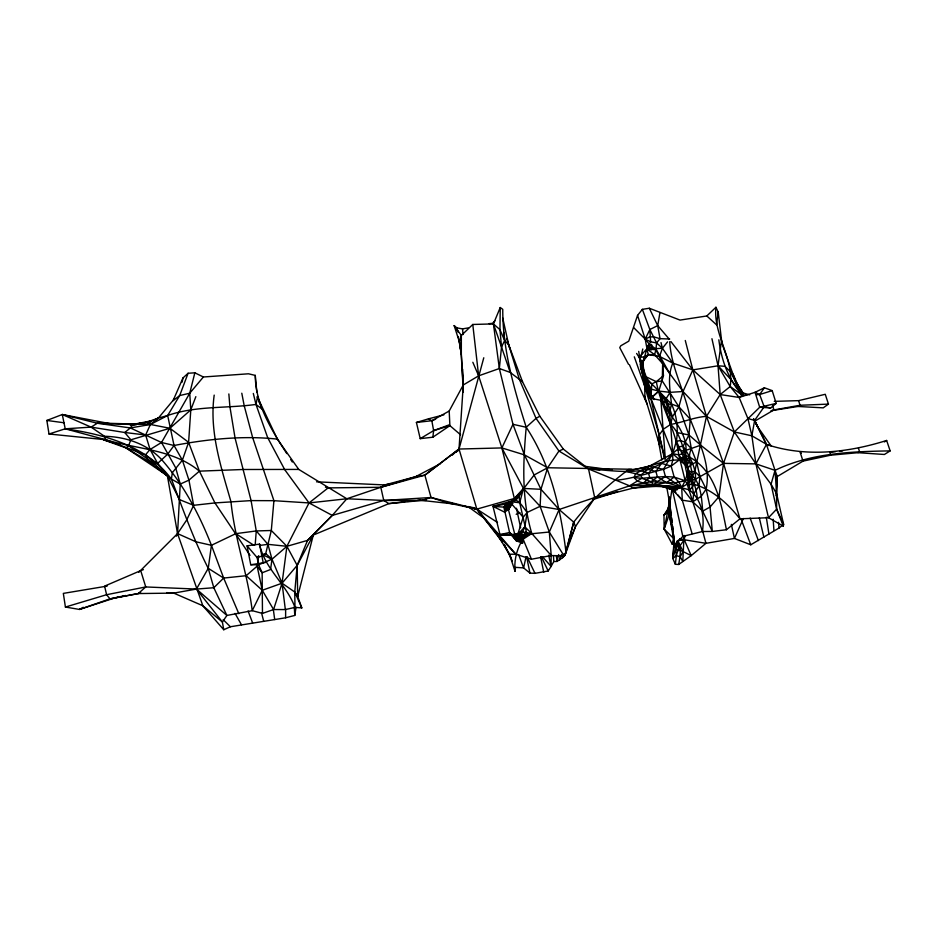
<?xml version="1.0" encoding="UTF-8"?>
<svg xmlns="http://www.w3.org/2000/svg" width="937" height="937" viewBox="0 0 937 937"><rect width="100%" height="100%" fill="white"/><g stroke="black" fill="none" stroke-linecap="round" stroke-linejoin="round"><path stroke-width="1.41" d="M174.645 398.483L158.365 418.078L150.424 424.473L145.633 434.991L150.072 449.491L157.639 463.405L167.372 475.703L177.55 533.61L202.837 605.759L223.756 629.734L230.385 626.759L285.609 617.788L285.644 609.038M518.594 554.552L523.607 567.916L529.944 573.093L534.98 573.35L548.18 570.973L551.097 566.452L551.132 554.763M711.933 338.714L718.035 365.793L730.192 386.536L739.129 397.452L747.913 418.57L754.636 420.385L766.454 444.431L775.028 470.339L776.609 493.74L783.601 524.345L783.309 526.125L768.492 517.716L739.972 518.805L726.444 529.745L712.331 531.443L702.434 531.513L692.794 501.822L693.614 493.881L691.846 483.738L690.393 480.634L689.702 471.616L682.206 460.372C664.005 457.771 647.221 470.187 628.633 469.484C608.207 484.722 589.373 501.974 573.702 522.143L564.917 555.372L565.971 552.08C560.478 508.369 550.815 464.529 526.219 427.26C514.108 388.949 502.619 349.911 502.759 309.351L500.241 307.512L499.971 329.672L501.518 346.995L499.351 368.522L512.972 424.32L524.415 454.867L540.954 489.301L559.108 509.505L573.702 522.143L575.517 526.524L564.917 555.372L562.575 557.702L557.035 561.439L553.802 561.556L551.097 566.452L542.816 557.117M661.862 459.95L659.062 444.361L659.226 434.991L650.149 395.613M669.486 501.342L669.241 514.472L673.527 538.353L672.192 544.163L674.335 542.699L672.789 558.429L675.343 564.297L678.693 564.461L691.19 555.641L705.936 543.319L734.432 538.435L750.771 544.784L779.092 528L783.601 524.345L776.632 509.166L771.057 484.253L755.901 463.885L734.35 431.957L720.19 394.547L718.035 365.793L721.549 340.26L718.211 312.056L715.927 307.266L706.814 315.968L680.028 320.091L649.329 308.25L642.349 309.339L637.558 315.382L628.75 341.173L620.798 345.788L619.744 347.627L628.458 364.2M646.846 348.927L648.287 354.596L643.227 361.096L642.817 363.638L644.761 376.182L651.777 383.924L650.91 398.412L672.649 453.625L672.848 459.926L671.173 466.087L674.171 477.074L678.856 482.005L681.714 487.299L692.794 501.822L702.691 511.122L712.331 531.443L710.047 507.046L706.147 489.126L699.974 476.687L696.659 462.164L691.342 448.671L688.941 434.967L678.915 406.81L662.272 380.949L662.658 363.697L655.877 349.759L646.846 348.927L639.28 357.126L644.761 376.182L651.098 389.148L650.114 398.658L658.793 391.069L663.455 375.749L662.658 363.697L654.623 354.678L646.846 348.927L641.037 369.108L649.247 397.475L650.114 398.658L652.41 397.393M644.761 376.182L656.333 381.664C660.772 407.033 675.788 429.205 678.716 454.902L681.468 458.24L683.483 459.259C688.73 466.357 690.112 475.75 687.137 484.078L692.794 501.822L701.263 496.259L706.147 489.126C711.148 464.729 698.721 441.468 690.311 419.272C685.79 392.662 671.22 368.838 669.709 341.689M573.702 522.143L565.971 552.08L564.004 555.864L551.214 555.536L531.783 533.481C521.476 498.859 522.987 462.808 526.219 427.26L536.046 418.359L539.806 416.239L563.348 449.104L588.53 468.945L629.594 485.823L633.178 488.107L661.089 485.893L652.585 485.834M715.927 307.266C713.069 334.778 734.444 359.14 730.192 386.536L720.19 394.547L706.463 416.356L694.809 471.463L692.619 475.715L688.273 479.252L685.205 480.751L674.335 482.918L651.039 481.688L629.594 485.823L559.108 509.505L549.316 532.017L521.359 534.769L499.983 534.629L493.003 506.378L510.571 503.181L508.147 508.428L514.706 534.043M678.693 564.461C680.098 556.683 681.703 547.829 677.955 540.532L684.279 539.759L705.936 543.319L702.609 530.799M512.352 560.97L504.071 544.397L509.423 554.259L515.045 571.265C513.804 557.702 518.138 544.303 526.828 533.879L519.707 502.724L519.016 494.701L534.207 474.942L547.641 467.75L558.944 451.025L563.348 449.104M564.004 555.864L549.316 532.017L540.11 506.308L540.954 489.301L547.641 467.75L631.491 469.261M666.957 488.282L669.756 503.872L674.406 545.357L682.815 536.397L672.098 488.271L669.756 503.872L669.241 514.472L673.117 532.04M776.269 495.45L777.277 476.535L775.028 470.339L755.901 463.885L723.528 463.37L695.57 479.158L690.393 480.634C686.165 486.045 679.512 488.376 673.094 490.133L663.759 486.842M176.39 536.163L177.55 533.61L180.255 484.078L175.652 467.774L161.527 442.487L130.384 427.951L97.331 423.243L62.287 414.517L46.85 420.444L49.017 434.007L105.705 439.746C137.189 449.362 172.865 449.151 199.417 471.147L214.936 502.923L250.003 555.336M549.316 532.017L551.214 555.536L531.443 559.225L515.783 554.189L496.633 533.797L476.851 509.119L459.025 449.034L463.265 384.978L462.655 369.237M649.247 397.475C650.746 383.245 642.993 370.513 639.28 357.126L644.094 357.079L648.287 354.596L654.623 354.678L655.877 349.759M512.984 501.283L514.354 498.472L519.016 494.701L511.579 501.541C517.845 495.966 523.795 509.119 527.215 512.422L524.79 526.887L521.359 534.769L522.541 543.132L516.428 540.883L509.587 532.485L503.872 507.128L506.179 503.919L509.658 501.623L515.701 500.346L518.934 496.715L523.443 488.435L501.881 447.933L478.643 375.831L472.834 362.279M614.731 480.341C631.515 479.053 647.209 473.314 663.478 469.32L672.649 453.625L670.611 424.426L663.654 402.348L660.901 400.286L650.91 398.412L649.47 389.663L644.387 381.019L642.677 368.206L643.227 361.096M650.137 393.095L647.092 390.319L646.589 384.943L647.877 381.5L651.777 383.924L658.793 391.069L661.616 397.733L660.901 400.286C670.587 417.574 689.55 433.62 685.521 455.347L681.468 458.24L682.206 460.372L683.483 459.259L683.635 457.104L676.385 441.233C678.365 428.713 676.865 415.524 671.454 404.023C670.154 390.46 667.214 376.053 672.813 363.111L662.4 348.271L656.614 342.942L649.845 329.519L642.349 309.339M684.982 535.531L684.279 539.759L678.669 547.536L676.338 555.735L672.789 558.429L674.207 538.845M255.204 544.678L256.258 530.951L251.093 500.604L235.093 438.2L229.893 406.611L228.851 393.95M649.47 389.663L651.098 389.148L658.793 391.069C666.5 400.439 670.189 412.409 670.611 424.426C679.454 432.625 681.96 444.536 685.521 455.347C682.745 467.165 690.042 478.116 689.491 490.004C701.977 499.819 704.577 516.58 702.434 531.513L682.815 536.397M674.008 542.16L672.192 544.163L664.169 529.077L668.421 508.112L669.381 496.856M669.405 456.167L677.615 449.35L679.489 446.762L683.12 446.188C690.674 457.572 702.996 479.041 689.491 490.004C672.801 484.347 654.213 487.416 637.371 481.103L634.15 477.659L635.532 473.665L672.649 453.625L678.716 454.902L685.205 480.751L687.137 484.078L689.316 485.003L691.846 483.738C694.949 471.897 685.708 460.559 691.342 448.671L685.427 442.311L680.567 440.601L676.385 441.233L672.649 453.625C651.988 478.678 616.359 470.456 588.53 468.945L558.944 451.025L536.046 418.359L519.344 379.274L508.744 344.921L502.712 317.983M223.756 629.734L222.385 622.027L226.895 615.457L252.217 610.678L262.477 613.395L273.569 609.542L285.34 609.577L294.979 607.375L294.768 592.043L297.158 565.398L307.57 540.38L332.272 515.409L346.831 498.765L380.82 487.287L420.725 475.2M644.387 381.019L643.906 371.122M676.901 490.028L677.17 487.228M214.198 395.109C209.115 431.57 221.109 467.176 230.982 501.787C234.625 538.763 247.719 573.831 252.217 610.678L262.266 590.275L262.149 572.776L258.6 564.8L257.125 557.574L247.087 545.826L259.549 544.116C264.574 568.911 286.382 583.962 294.979 607.375L301.808 607.914L297.697 596.365L294.768 592.043L282.06 583.212L271.988 559.213L267.947 544.338L256.258 530.951L235.773 533.657L211.434 545.299L195.962 541.785L177.55 533.61L138.723 572.378M683.635 457.104C691.565 465.455 686.704 478.713 681.714 487.299L682.277 500.171L692.08 533.645M684.057 535.46L682.792 561.486L680.168 556.719L676.338 555.735L675.027 543.038M683.541 535.859L684.279 539.759L691.19 555.641L683.085 551.553L680.098 545.475L676.256 543.577L675.729 548.625L672.789 558.429M768.727 445.614L751.872 435.799L734.35 431.957L706.463 416.356L683.026 391.514L669.639 373.406L655.982 349.044L656.614 342.942L660.035 338.655L657.704 325.631L649.329 308.25M776.363 496.06L777.277 476.535L803.009 461.133L830.533 455.206L858.011 452.688L884.399 454.48L890.15 450.884L886.648 440.472C847.985 452.665 805.551 457.514 766.454 444.431L753.535 418.745M432.859 437.204L433.62 430.633L431.828 420.725L428.49 418.839L416.415 422.458L420.221 438.657L432.859 437.204L449.76 425.738M675.343 564.297L676.338 555.735M515.045 571.265L515.537 567.342L523.607 567.916L526.044 556.73M718.211 312.056L716.559 324.846L706.814 315.968M49.017 434.007L65.215 428.806C104.042 434.288 146.933 445.953 171.412 479.088C182.949 509.142 193.608 539.548 208.248 568.326L223.662 578.07L246.138 575.705L262.266 590.275L273.569 609.542L282.06 583.212L286.909 546.306L309.023 502.935L328.126 487.896L380.82 487.287L424.859 475.141L459.025 449.034L501.881 447.933L524.415 454.867L547.641 467.75M672.649 453.625L684.596 464.459L686.259 463.85L687.325 459.013L689.855 457.315C715.774 471.58 721.068 503.251 726.444 529.745M647.865 349.009L648.217 346.467L650.629 341.794L649.845 329.519L657.704 325.631L659.964 312.536M670.986 341.642L692.853 369.892L720.19 394.547L739.129 397.452L755.046 392.31L764.393 387.777L772.182 390.624L776.199 403.39L759.696 407.267L734.35 431.957L723.528 463.37L718.995 496.633L710.047 507.046L702.691 511.122C701.555 497.723 701.145 480.868 688.754 472.705L687.219 473.525C693.767 480.33 696.765 489.348 697.292 498.777M107.169 586.082L63.329 593.39L65.414 607.047L79.458 609.437L109.98 598.872L138.243 593.566L173.743 593.109L196.442 589.068L208.248 568.326L211.434 545.299C199.382 514.518 183.804 484.956 161.949 459.962C147.203 443.857 125.909 436.794 104.499 436.279L91.076 427.12L62.287 414.517L65.215 428.806L105.705 439.746L145.399 454.89L152.555 460.746L157.639 463.405L167.641 454.234L174.036 445.485C207.815 439.09 243.034 435.424 277.317 439.113L298.762 469.425L346.831 498.765L383.76 500.452L426.183 500.417M262.934 554.481L265.721 553.615L271.988 559.213L270.582 569.485L262.149 572.776L257.125 566.171L258.6 564.8L271.988 559.213L286.909 546.306L307.57 540.38L332.272 515.409L383.76 500.452L431.043 497.512L476.851 509.119L497.512 522.483M298.762 469.425L242.999 469.496L199.417 471.147L188.934 480.131L180.255 484.078L171.412 479.088L172.314 472.705L182.387 460.172L188.606 442.323L190.797 409.867L189.731 393.224L194.849 372.809L203.388 376.99L248.481 373.793L255.274 375.397C255.379 404.515 271.566 429.907 286.792 453.578M664.497 458.954L659.226 434.991L663.279 429.275L670.611 424.426L672.45 416.707L668.233 404.245L665.727 401.914L666.219 398.483L670.072 392.345L683.026 391.514L692.853 369.892L685.287 340.494M540.954 489.301L523.443 488.435L519.707 502.724L509.658 501.623L493.003 506.378L504.61 512.152L508.545 509.4L512.246 502.806M285.609 617.788L294.768 615.433L296.022 607.258M257.734 562.282L258.741 555.793L257.125 557.574L262.688 555.805M560.42 555.606L559.705 559.893L561.603 554.517M673.715 534.746L674.312 537.451L673.527 538.353L664.169 529.077L669.241 514.472L668.421 508.112L669.522 501.682M890.15 450.884C851.218 451.552 810.692 453.004 775.028 470.339L771.057 484.253L776.609 493.74L776.632 509.166L768.492 517.716L755.901 463.885L751.872 435.799L754.636 420.385L764.182 406.728L759.649 394.547L755.046 392.31L759.696 407.267L770.706 407.935L776.199 403.39M829.795 452.325L829.901 451.728L830.533 455.206M644.094 357.079C640.978 370.947 646.401 385.423 650.91 398.412L658.793 391.069L670.072 392.345M332.272 515.409L309.023 502.935L284.754 469.718L267.654 437.614L255.988 404.421L257.64 396.328L259.713 403.46M182.083 382.167L182.973 377.951L188.079 373.266L194.849 372.809M558.675 554.563L557.035 561.439L556.32 555.676M640.92 356.622L642.782 348.997M669.44 413.44L671.454 404.023L658.793 391.069M297.474 593.531L297.697 596.365L313.298 535.062L388.89 503.614L404.761 501.763M664.169 529.077L663.97 515.198L668.421 508.112L669.463 504.059M511.895 502.49L508.545 509.4L505.512 508.732L503.872 507.128L493.003 506.378M522.518 531.923L513.558 534.886L518.993 539.548L518.747 540.508L516.428 540.883L509.587 532.485L499.983 534.629L513.558 534.886L517.821 534.266L522.518 531.923L531.783 533.481L520.41 541L515.701 539.056L509.587 532.485L510.56 534.875L515.491 537.03L522.541 543.132L523.115 535.507L526.067 532.052M665.727 401.914L663.654 402.348L661.616 397.733L663.08 397.3L666.219 398.483L668.233 404.245L666.383 409.492M457.572 451.271L459.025 449.034L483.785 357.77M683.026 391.514L678.915 406.81L672.45 416.707M638.706 351.398L641.283 367.023L648.732 386.138L648.533 395.238L649.025 394.336M648.814 466.216L626.15 471.522L640.99 474.954L647.842 469.355L648.814 466.216L663.478 469.32L671.173 466.087L681.468 458.24M559.108 509.505L540.11 506.308L527.215 512.422L523.151 517.247L517.821 534.266L499.983 534.629M513.511 500.92L514.354 498.472L523.443 488.435L540.11 506.308M743.369 518.489L734.432 538.435L731.352 524.369M643.075 360.511L648.287 354.596L659.519 356.4L662.4 348.271L667.554 341.888M666.242 513.429L663.97 515.198L669.334 508.03L668.421 508.112L669.557 504.891M188.079 373.266L179.693 395.555L167.676 415.501L150.424 424.473L130.384 427.951L124.738 432.496L91.076 427.12L65.215 428.806M119.971 444.888L103.41 439.746L126.062 447.933L128.592 445.731L130.84 439.793L169.89 428.268L190.797 409.867L195.856 396.656M509.4 505.582L512.668 503.368L510.243 505.781L503.872 507.128L509.962 503.11L504.61 512.152C506.144 500.92 519.203 498.39 523.443 488.435M539.806 416.239L522.518 381.769L510.196 372.411L499.351 368.522L493.424 323.909L500.241 307.512M562.575 557.702L564.191 553.802M569.04 542.113L575.517 526.524L594.749 497.922L633.178 488.107L666.57 482.625L681.714 487.299L646.542 486.116M182.973 377.951L173.04 400.72L179.693 395.555L189.731 393.224L203.388 376.99M678.716 454.902L682.464 453.754L683.682 451.142L700.712 445.192L723.528 463.37L739.972 518.805C727.276 503.017 711.933 488.774 691.846 483.738M518.934 496.715L515.034 498.367L513.066 500.709L516.919 496.212L511.789 501.74L514.354 498.472L501.881 447.933L512.972 424.32L526.219 427.26M639.28 357.126L642.817 363.638L643.239 373.113L642.15 373.09L642.044 369.424L641.037 369.108L640.557 367.152L640.404 364.528L641.763 362.888M647.092 349.208L645.206 339.124L649.845 329.519M510.196 372.411L501.518 346.995L504.645 340.564L503.684 332.096M668.421 508.112L669.463 506.097M460.606 434.815L449.889 425.632L449.198 411.027L463.265 384.978L478.643 375.831L499.351 368.522M755.901 463.885L766.454 444.431M669.709 339.03L660.035 338.655L654.108 336.98L649.95 336.84L645.206 339.124L633.88 327.786M677.955 540.532L678.154 543.39L675.729 548.625L677.662 550.558L679.922 550.359L683.085 551.553L680.168 556.719M189.731 393.224L161.527 442.487L150.072 449.491L145.399 454.89L148.737 461.484L171.412 479.088M683.12 446.188L688.941 434.967L690.311 419.272L678.915 406.81L671.454 404.023L668.233 404.245M311.049 538.822L313.298 535.062L297.158 565.398L282.06 583.212L262.266 590.275L262.477 613.395M177.55 533.61L186.662 520.058L193.643 505.312L188.934 480.131L182.387 460.172L174.036 445.485L167.676 415.501C195.927 405.557 226.649 408.555 255.988 404.421L262.044 409.094L257.253 396.644L277.317 439.113M508.545 509.4L512.668 503.368M756.791 394.676L759.649 394.547L764.393 387.777M130.384 427.951L132.902 424.531L150.295 421.884M653.745 467.458L648.591 473.267L649.716 477.612L657.446 481.548L665.411 476.546L674.171 477.074L685.205 480.751M674.171 477.074L666.57 482.625L657.387 476.933L655.959 471.522L661.452 463.382L671.173 466.087M696.659 462.164L692.22 463.862L687.77 468.031M667.203 487.685L674.511 490.344L663.537 486.608L669.557 488.657L676.174 489.477L677.978 487.17L669.241 487.943L662.377 486.736M513.71 499.854L514.354 498.472L476.851 509.119L447.441 502.818L431.043 497.512L421.802 500.417L388.89 503.614L383.76 500.452L380.82 487.287L384.814 484.933L415.466 476.757L424.859 475.141L459.025 449.034L456.12 452.313M693.614 493.881L698.932 486.116L699.974 476.687L694.809 471.463L689.702 471.616L688.754 472.705M508.182 507.596L507.081 508.92L508.779 507.795L506.472 506.741M513.558 534.886L521.558 536.456L522.764 537.393L521.839 539.794L516.931 537.135L514.003 537.206L518.993 539.548L525.118 535.929L531.783 533.481L524.79 526.887L516.556 535.636L513.499 536.046L510.56 534.875L519.824 537.217L523.045 538.986L531.443 559.225M494.923 320.841L492.475 323.335L489.079 323.652M521.558 536.456L525.118 535.929L523.115 535.507L517.388 538.763M211.434 545.299L223.662 578.07L213.812 587.722L196.442 589.068L145.75 586.949L106.595 594.714L65.414 607.047M522.518 381.769L508.744 344.921L504.645 340.564L499.971 329.672L493.424 323.909L472.775 324.471L461.344 335.481L459.493 342.181L461.215 353.753L463.346 392.275M673.41 489.828L669.557 488.657L673.89 490.309L668.76 487.755L675.354 490.789L672.286 489.688L673.867 489.864L671.677 487.919L664.989 487.041L675.038 489.981M513.558 499.948L515.209 498.39M652.035 486.315L657.446 481.548M692.22 463.862L689.445 462.058L687.524 463.827L686.259 463.85M643.684 482.719L649.716 477.612L665.411 476.546L681.714 487.299L653.651 484.792L629.594 485.823L641.833 478.28L649.716 477.612M451.95 455.347L459.025 449.034M140.702 570.621L104.593 586.117L106.595 594.714L109.98 598.872L138.243 593.566L145.75 586.949L140.702 570.621L143.384 569.637M246.138 575.705L257.125 566.171L262.266 590.275M651.777 383.924L656.333 381.664L663.455 375.749M515.701 500.346L506.179 503.919L507.538 504.856L510.571 503.181M634.15 477.659L641.833 478.28L651.039 481.688L657.387 476.933M858.011 452.688L859.522 451.587L858.421 448.179M774.267 401.364L798.617 400.638L825.263 394.29L828.46 404.105L823.236 407.853L797.996 406.459L770.975 410.722M156.139 419.659L158.365 418.078L167.676 415.501M516.931 537.135L521.359 534.769L523.115 535.507M884.364 441.924L886.648 440.472M509.025 503.134L510.724 502.08M91.076 427.12L97.331 423.243L104.569 423.196L150.424 424.473L169.89 428.268L188.606 442.323L199.417 471.147M739.129 397.452L742.537 395.332L746.812 395.133M420.221 438.657L433.62 430.633L449.432 424.754M754.753 421.181L773.939 409.926L800.034 405.276L828.46 404.105M797.996 406.459L800.034 405.276L798.617 400.638M83.276 607.293L79.458 609.437L115.719 597.63L125.663 595.499M416.415 422.458L431.828 420.725L449.198 411.027M440.203 463.78L415.466 476.757M516.182 514.331L519.906 512.586M154.09 420.034L158.365 418.078L146.687 422.282L130.407 424.965M509.845 502.255L509.658 501.623L523.151 517.247M431.828 420.725L435.658 419.202M592.934 499.585L617.682 491.527M138.243 593.566L140.679 592.793M759.649 394.547L772.182 390.624M433.62 430.633L449.889 425.632M130.348 424.953L153.024 420.514M771.971 410.453L773.939 409.926L772.498 405.089M428.49 418.839L443.892 414.822M247.087 545.826L250.741 564.753L265.768 562.411M680.215 539.583L679.102 539.829L684.279 539.759L679.712 539.033L684.279 539.759M391.912 483.597L384.814 484.933L316.577 481.829M723.528 463.37L706.463 416.356C694.048 417.176 682.71 422.482 670.611 424.426M640.557 367.152L641.283 367.023M683.483 459.259L687.325 459.013L689.445 462.058M463.276 387.684L461.332 354.092L459.493 342.181L454.152 325.607L456.881 327.891L462.562 328.875L468.195 327.927M659.519 356.4L672.813 363.111L692.853 369.892L718.035 365.793L724.933 366.32L733.179 374.343L742.42 395.801M346.831 498.765L309.023 502.935L273.92 500.686L251.093 500.604L214.936 502.923L193.643 505.312L179.482 499.608L167.372 475.703L126.062 447.933L148.737 461.484L154.57 463.909L157.639 463.405M425.866 499.796L421.802 500.417L455.874 504.176M147.788 422.88L146.687 422.282L151.021 421.662M259.385 545.475L267.947 544.338L286.909 546.306L297.158 565.398L297.697 596.365M132.176 424.859L136.439 424.32M139.273 423.957L143.537 423.419M647.736 345.32L648.217 346.467L652.398 348.857L662.4 348.271L661.007 342.602M656.333 381.664L662.272 380.949M407.654 501.436L413.428 500.756M417.75 500.253L420.643 499.925M831.224 452.161L835.511 451.681M839.798 451.201L842.656 450.873M133.593 424.929L136.439 424.672M256.258 530.951L271.308 530.494L286.909 546.306M495.31 531.326L509.423 554.259L515.783 554.189L476.851 509.119L472.81 507.467M250.741 564.753L258.6 564.8M97.331 423.243L132.902 424.531M166.681 592.641L173.743 593.109L202.837 605.759L222.385 622.027L196.442 589.068L226.895 615.457L213.812 587.722L208.248 568.326M599.821 469.905L588.53 468.945L594.749 497.922M663.665 486.83L676.174 489.477M111.421 423.946L62.287 414.517M145.633 434.991L124.738 432.496L130.84 439.793M584.864 466.298L612.189 469.976M46.85 420.444L64.067 422.774M510.595 504.457L509.213 504.247M677.322 432.625L688.941 434.967L700.712 445.192M671.524 488.564L682.277 500.171L692.794 501.822M764.182 406.728L770.706 407.935M656.614 342.942L650.629 341.794L645.206 339.124L637.558 315.382M449.643 502.583L452.231 503.169M161.527 442.487L174.036 445.485M462.878 505.664L476.851 509.119L502.419 542.043M655.959 471.522L647.842 469.355M677.615 449.35L683.682 451.142M325.408 487.123L328.126 487.896M467.879 506.519L476.851 509.119L471.569 507.304M749.694 394.899L742.912 392.849L737.15 384.615M648.591 473.267L640.603 470.526M675.472 490.953L673.094 490.133L675.6 491.023M682.464 453.754L689.855 457.315M271.988 559.213L264.07 555.36L265.721 553.615L271.308 530.494L273.92 500.686L252.65 437.579L244.182 405.639L241.793 393.212M146.687 422.282L150.424 424.473M235.773 533.657L253.892 545.275M645.206 339.124L649.271 344.16L655.982 349.044M688.273 479.252L690.393 480.634M730.192 386.536L742.537 395.332L731.106 379.696L718.035 365.793M157.217 467.879L167.372 475.703L154.57 463.909L128.592 445.731M468.242 506.718L482.391 516.955M516.556 535.636L518.583 537.686M801.358 453.239L800.151 452.208L803.009 461.133M679.922 550.359L676.256 543.577M718.843 339.791C721.349 359.995 728.553 380.223 742.537 395.332M513.499 536.046L516.638 539.712L516.428 540.883L515.69 538.388M223.193 619.662L230.385 626.759M518.993 539.548L522.541 543.132L520.445 539.185M676.666 541.235L680.098 545.475M673.024 489.36L675.8 492.604M677.65 494.759L682.277 500.171M651.039 481.688L653.651 484.792M657.704 325.631L669.217 339.077M648.732 386.138L651.098 389.148M454.152 325.607L461.344 335.481L461.332 354.092L458.334 336.512M662.658 363.697L669.639 373.406M753.664 418.98L757.494 426.604L771.327 446.235M290.739 459.598L292.321 462.011M636.621 353.448L640.287 359.164L640.404 364.528M152.555 460.746L154.57 463.909M496.563 532.345L498.062 534.758M500.323 538.365L502.572 541.984M514.905 536.034L515.491 537.03M642.934 365.512L642.489 364.762L642.044 369.424L641.81 363.943M235.035 613.407L241.465 624.745M507.538 504.856L508.018 505.734M740.687 393.634L742.034 396.152L730.274 370.771M634.302 356.833L644.726 386.29L649.048 394.782M757.494 426.604L754.636 420.385M685.521 455.347L687.325 459.013M541.305 556.625L548.18 570.973M526.957 556.613L534.98 573.35M509.423 554.259L511.262 558.183M629.395 364.716L647.198 404.175M731.2 371.509L734.69 379.298M294.768 592.043L301.808 607.914M223.662 578.07L238.818 613.676M740.324 392.685L735.264 380.598L742.912 392.849L743.767 395.555M652.492 395.648L654.096 399.584M644.679 396.187L660.116 446.949M750.771 544.784L740.874 518.594M776.632 509.166L783.309 526.125M248.094 610.971L252.615 622.976M750.139 518.091L758.361 540.59M723.001 346.397L734.854 379.344M493.424 323.909L501.518 346.995M104.499 436.279L105.705 439.746M651.52 344.394L652.398 348.857L650.899 350.063L649.271 344.16M506.648 338.48L509.669 348.06M641.927 369.155L644.726 386.29L659.226 434.991L664.649 457.432M692.853 369.892L706.463 416.356M424.859 475.141L431.043 497.512M640.674 360.569L641.423 363.369M643.321 370.384L644.457 374.589M663.478 469.32L665.411 476.546M457.97 332.096L456.881 327.891L457.361 330.773M261.552 612.915L263.684 621.254M640.99 474.954L641.833 478.28M253.306 393.458L255.988 404.421M678.154 543.39L678.669 547.536M759.31 517.88L763.913 537.252M747.913 418.57L751.872 435.799M548.695 555.196L551.097 566.452M516.451 508.252L520.644 527.812M526.617 556.695L529.944 573.093M721.549 340.26L722.521 345.062M540.614 556.824L543.729 572.273M259.549 544.116L263.238 562.961M648.217 346.467L648.849 350.04M766.29 517.177L768.937 534.055M658.02 437.403L659.062 444.361M669.756 503.872L671.279 515.057M671.653 517.856L672.227 522.061M672.789 526.254L673.176 529.054M273.335 609.448L274.693 619.556M282.06 583.212L285.34 609.577M472.775 324.471L478.643 375.831M778.518 522.354L779.092 528M255.274 375.397L256.855 392.392M462.562 328.875L463.03 334.544M660.901 400.286L665.34 458.943M773.154 519.25L773.939 530.483M553.486 555.77L553.802 561.556M294.3 606.813L294.768 615.433M644.726 386.29L644.961 399.01"/></g></svg>
